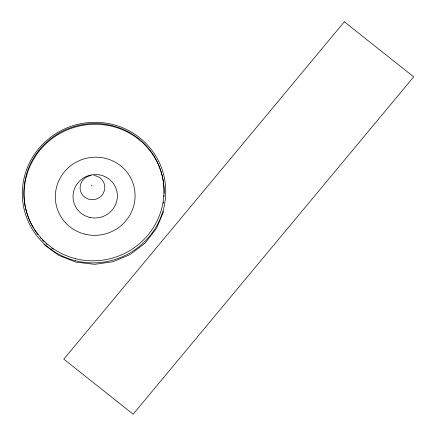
<?xml version="1.0" encoding="UTF-8"?>
<svg xmlns="http://www.w3.org/2000/svg" width="436" height="436" viewBox="0 0 436 436"><rect width="100%" height="100%" fill="white"/><g stroke="black" fill="none" stroke-linecap="round" stroke-linejoin="round"><path stroke-width="0.65" d="M163.647 211.4L156.48 228.41L144.921 243.255L130.184 254.52L113.033 261.709L94.623 264.325L75.946 262.145L58.697 255.365L43.883 244.416M33.436 228.033A70.212 68.496 -17.7 0 1 76.72 126.663A70.212 68.496 -17.7 0 1 164.176 193.306M164.105 195.295A70.212 68.496 -17.7 0 1 164.029 196.625M163.44 201.955A70.212 68.496 -17.7 0 1 163.228 203.28M53.356 249.305A70.212 68.496 -17.7 0 1 51.71 248.133M46.995 244.356A70.212 68.496 -17.7 0 1 46.003 243.462M44.08 241.642A70.212 68.496 -17.7 0 1 42.227 239.74M41.327 238.759A70.212 68.496 -17.7 0 1 40.439 237.756M37.899 234.639A70.212 68.496 -17.7 0 1 34.117 229.162M93.745 175.517A12.41 12.104 -17.7 0 1 104.395 190.581L103.158 193.524A12.41 12.104 -17.7 0 1 89.227 199.361A12.41 12.104 -17.7 0 1 80.061 187.763L80.486 184.619A12.41 12.104 -17.7 0 1 91.162 175.55M91.636 185.665L92.045 185.769L91.658 185.616M344.336 21.8L63.798 359.144L133.149 414.2L413.682 76.856L344.336 21.8M75.412 260.733A71.88 70.125 -17.7 0 0 163.331 173.501A71.88 70.125 -17.7 0 0 43.371 143.569A71.88 70.125 -17.7 0 0 75.412 260.733M75.701 258.706A70.212 68.496 -17.7 0 0 161.582 173.501A70.212 68.496 -17.7 0 0 44.407 144.267A70.212 68.496 -17.7 0 0 75.701 258.706M84.846 234.143A39.976 38.995 -17.7 0 0 133.738 185.632A39.976 38.995 -17.7 0 0 67.03 168.994A39.976 38.995 -17.7 0 0 84.846 234.143M89.445 217.324A22.225 21.68 -17.7 0 0 116.63 190.352A22.225 21.68 -17.7 0 0 79.537 181.098A22.225 21.68 -17.7 0 0 89.445 217.324"/></g></svg>
